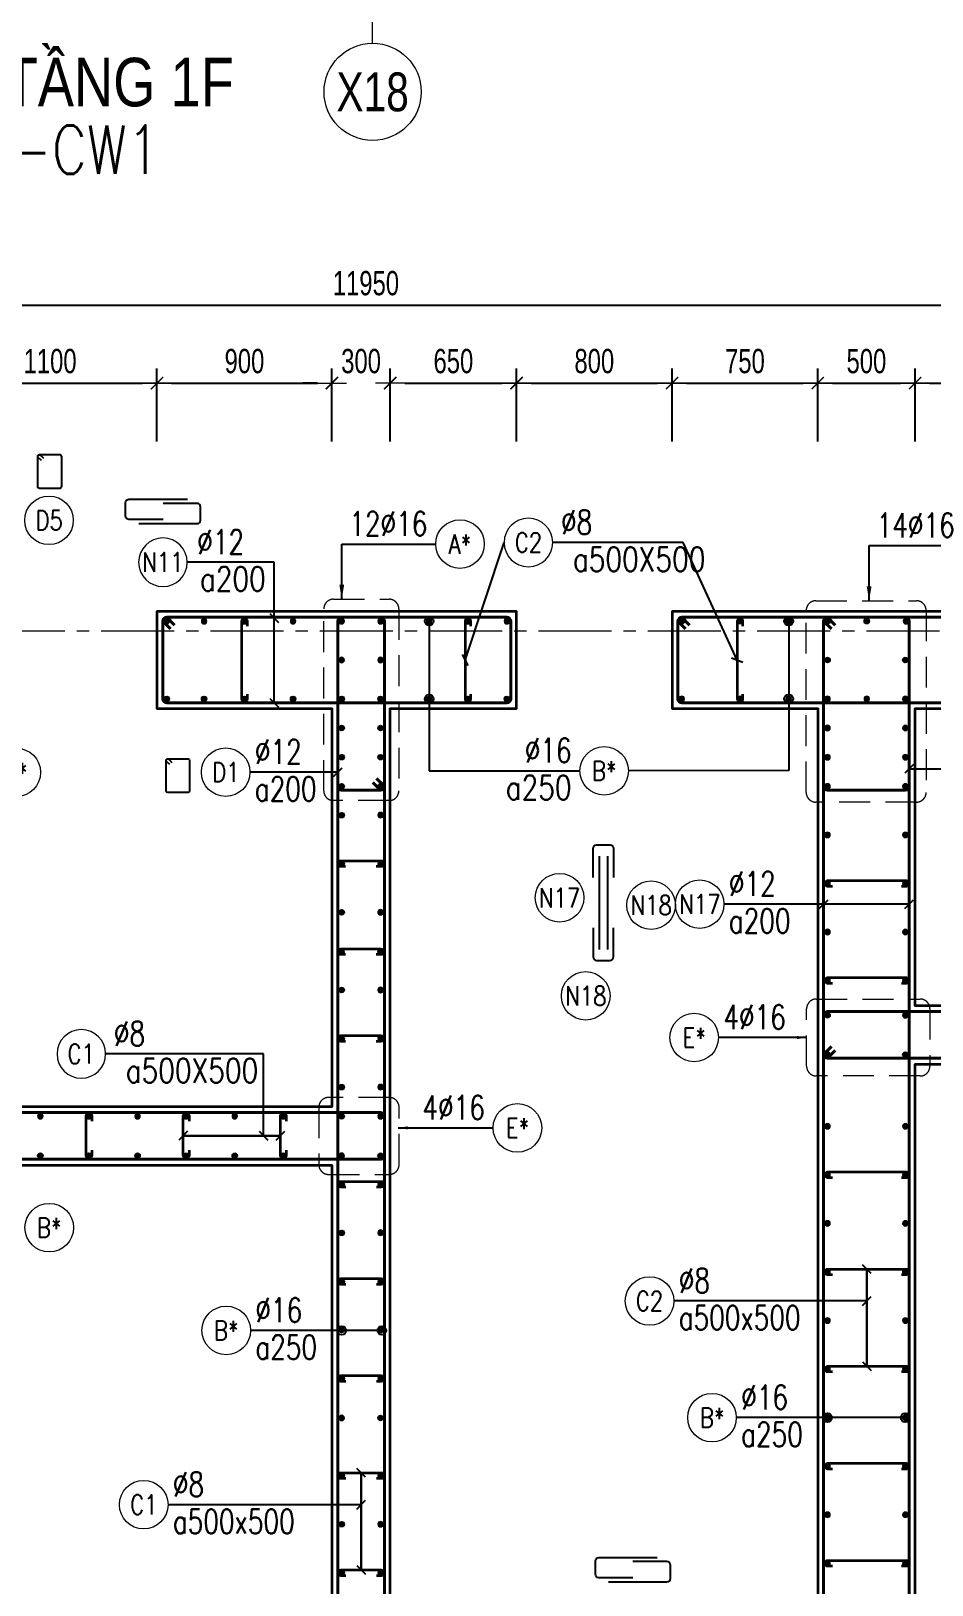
# Model space of a CAD drawing. Header units: millimetres. Extents: x 738475 to 1279438, y -34239 to 156422.
# Drawn here: x 1071314 to 1075949, y 130572 to 138571 of the extents above; entities that cross this region are included whole.
import ezdxf
from ezdxf.enums import TextEntityAlignment as Align

# ---------------------------------------------------------------- set-up
doc = ezdxf.new("R2010")
doc.units = ezdxf.units.MM
doc.header["$MEASUREMENT"] = 0
for name, pattern in [('HIDDEN', [9.525, 6.35, -3.175]), ('HIDDEN2', [4.7625, 3.175, -1.5875]), ('HT_Dim Grid$0$CENTER2', [1.125, 0.75, -0.125, 0.125, -0.125]), ('HT_Grid$0$CENTER2', [1.125, 0.75, -0.125, 0.125, -0.125])]:
    doc.linetypes.add(name, pattern=pattern)
doc.layers.get('0').update_dxf_attribs({"lineweight": 20})
doc.layers.get('Defpoints').update_dxf_attribs({"color": 151, "lineweight": 9})
for name, color, linetype in [('Hidden', 9, 'HIDDEN'), ('Leader', 6, 'Continuous'), ('Ligature', 1, 'Continuous')]:
    doc.layers.add(name, color=color, linetype=linetype)
for name, color, linetype, lineweight in [('HT_Dim Grid$0$NDC_S_AXIS', 5, 'HT_Dim Grid$0$CENTER2', 13), ('HT_Dim Grid$0$NDC_S_SYMBOL', 1, 'Continuous', 15), ('HT_Dim Grid$0$NDC_S_TEXT SYMBOL', 7, 'Continuous', 20), ('HT_Grid$0$NDC_S_AXIS', 5, 'HT_Grid$0$CENTER2', 13), ('KC-LEADER', 153, 'Continuous', 18), ('KC-THEP', 6, 'Continuous', 40), ('NDC_S_ANNO', 7, 'Continuous', 20), ('NDC_S_DIM', 1, 'Continuous', 15), ('NDC_S_ENG TITLE', 3, 'Continuous', 20), ('NDC_S_HIDDEN', 8, 'HIDDEN2', 13), ('NDC_S_LEADER', 1, 'Continuous', 15), ('NDC_S_REBAR', 4, 'Continuous', 35), ('NDC_S_STIRRUP', 4, 'Continuous', 40), ('NDC_S_TEXT SYMBOL', 7, 'Continuous', 20), ('NDC_S_VN TEXT', 7, 'Continuous', 20), ('NDC_S_VN TITLE', 6, 'Continuous', 35), ('NDC_S_WALL', 6, 'Continuous', 35)]:
    doc.layers.add(name, color=color, linetype=linetype, lineweight=lineweight)
doc.styles.add('HT_Dim Grid$0$NDC_ANNO', font='', dxfattribs={"width": 0.8})
doc.styles.add('NDC_ANNO', font='', dxfattribs={"width": 0.8})
doc.styles.add('NDC_ARIAL', font='arial.ttf', dxfattribs={"width": 0.85})
doc.styles.add('NDC_DIM', font='', dxfattribs={"width": 0.75})
doc.styles.add('NDC_EN TXT', font='romans.shx', dxfattribs={"width": 0.8})
doc.styles.add('NDC_VIE TXT', font='arial.ttf', dxfattribs={"width": 0.8})
doc.styles.get('HT_Dim Grid$0$NDC_ANNO').set_extended_font_data('Dotum')
doc.styles.get('NDC_ANNO').set_extended_font_data('Dotum')
doc.styles.get('NDC_DIM').set_extended_font_data('Dotum')
doc.dimstyles.new('NDC_1-50', dxfattribs={"dimscale": 50, "dimtxt": 2.5, "dimasz": 1, "dimexe": 1.5, "dimexo": 0, "dimgap": 0.8, "dimtad": 1, "dimdec": 0, "dimdsep": 46, "dimtxsty": 'NDC_ARIAL', "dimblk": 'DIMMARK', "dimcen": 49999.938995, "dimdle": 1.5, "dimclrd": 1, "dimclre": 1, "dimclrt": 3, "dimadec": 0, "dimazin": 0, "dimtfac": 1, "dimtdec": 0, "dimtix": 1, "dimtmove": 2, "dimatfit": 3, "dimfxl": 1, "dimarcsym": 0})
doc.dimstyles.new('NDC_dim_30', dxfattribs={"dimscale": 30, "dimtxt": 2.5, "dimasz": 1.5, "dimexe": 1.5, "dimexo": 2.5, "dimgap": 1, "dimtad": 1, "dimdec": 0, "dimzin": 0, "dimdsep": 46, "dimtxsty": 'NDC_DIM', "dimblk": 'DIMMARK', "dimcen": 0.09, "dimdle": 1.2, "dimclrd": 1, "dimclre": 1, "dimclrt": 3, "dimadec": 0, "dimazin": 0, "dimtfac": 1, "dimtdec": 0, "dimtix": 1, "dimtofl": 0, "dimtmove": 0, "dimatfit": 3, "dimfxl": 6, "dimfxlon": 1, "dimtolj": 1, "dimtzin": 0, "dimarcsym": 0})
doc.dimstyles.new('NDC_dim_50', dxfattribs={"dimscale": 50, "dimtxt": 2.5, "dimasz": 1.5, "dimexe": 1.5, "dimexo": 2.5, "dimgap": 1, "dimtad": 1, "dimdec": 0, "dimzin": 0, "dimdsep": 46, "dimtxsty": 'NDC_DIM', "dimblk": 'DIMMARK', "dimcen": 0.09, "dimdle": 1.2, "dimclrd": 1, "dimclre": 1, "dimclrt": 3, "dimadec": 0, "dimazin": 0, "dimtfac": 1, "dimtdec": 0, "dimtix": 1, "dimtofl": 0, "dimtmove": 0, "dimatfit": 3, "dimfxl": 6, "dimfxlon": 1, "dimtolj": 1, "dimtzin": 0, "dimarcsym": 0})

# ---------------------------------------------------------------- blocks, each defined once
blk = doc.blocks.new('*U19')
at = {"layer": 'HT_Dim Grid$0$NDC_S_SYMBOL'}
blk.add_line((0, 5), (0, 9), dxfattribs=at)
blk.add_circle((0, 0), 5, dxfattribs=at)
at = {"layer": 'HT_Dim Grid$0$NDC_S_TEXT SYMBOL', "color": 7, "style": 'HT_Dim Grid$0$NDC_ANNO', "width": 0.8}
blk.add_attdef('GRID', text='', height=4, dxfattribs=at).set_placement((0, 0), align=Align.MIDDLE)
blk = doc.blocks.new('Drawing name_symbol')
at = {"layer": 'NDC_S_ENG TITLE', "style": 'NDC_EN TXT', "width": 0.8}
blk.add_attdef('SECTDET1', text='', height=5, dxfattribs=at).set_placement((0, 1.01), align=Align.CENTER)
at = {"layer": 'NDC_S_TEXT SYMBOL', "lineweight": 25, "style": 'NDC_ANNO', "width": 0.8}
blk.add_attdef('SSCALE', text='', height=2.5, dxfattribs=at).set_placement((0, -4), align=Align.CENTER)
at = {"layer": 'NDC_S_VN TITLE', "style": 'NDC_VIE TXT', "width": 0.8}
blk.add_attdef('SECTDET2', text='', height=5, dxfattribs=at).set_placement((0, 7.97), align=Align.CENTER)
blk = doc.blocks.new('*U9')
blk.add_circle((2.5, 0), 2.5)
at = {"layer": 'NDC_S_VN TEXT', "color": 3, "style": 'NDC_EN TXT', "width": 0.75}
blk.add_attdef('DK2', text='', height=2.5, dxfattribs=at).set_placement((-0.85, 0.85), align=Align.RIGHT)
at = {"layer": 'NDC_S_VN TEXT', "color": 7, "style": 'NDC_EN TXT', "width": 0.8}
blk.add_attdef('SH3', text='', height=2, dxfattribs=at).set_placement((2.5, 0), align=Align.MIDDLE)
blk = doc.blocks.new('THEP')
at = {"layer": 'KC-LEADER', "color": 6}
blk.add_circle((0, 0), 14, dxfattribs=at)
at = {"layer": 'KC-THEP'}
for p, q in [((-14, 0), (14, 0)), ((9.9, 9.9), (-9.9, -9.9)), ((-9.9, 9.9), (9.9, -9.9)), ((0, 14), (0, -14))]:
    blk.add_line(p, q, dxfattribs=at)
blk = doc.blocks.new('*U10')
blk.add_circle((2.5, 0), 2.5)
at = {"layer": 'NDC_S_VN TEXT', "color": 3, "style": 'NDC_EN TXT'}
for tag, width, p in [('DK2', 0.75, (-0.85, 0.85)), ('KC2', 0.8, (-0.85, -2.97))]:
    blk.add_attdef(tag, text='', height=2.5, dxfattribs=dict(at, width=width)).set_placement(p, align=Align.RIGHT)
at = {"layer": 'NDC_S_VN TEXT', "color": 7, "style": 'NDC_EN TXT', "width": 0.8}
blk.add_attdef('SH3', text='', height=2, dxfattribs=at).set_placement((2.5, 0), align=Align.MIDDLE)
blk = doc.blocks.new('DIMMARK')
at = {"layer": 'NDC_S_DIM', "color": 1}
blk.add_line((-1.5, 0), (1, 0), dxfattribs=at)
at = {"layer": 'NDC_S_DIM', "color": 2, "const_width": 0.1}
blk.add_lwpolyline([(-0.42, -0.42), (0.42, 0.42)], dxfattribs=at)
blk = doc.blocks.new('*U11')
blk.add_circle((-2.5, 0), 2.5)
at = {"layer": 'NDC_S_VN TEXT', "color": 3, "style": 'NDC_EN TXT', "width": 0.75}
for tag, p in [('DK1', (0.5, 0.85)), ('KC1', (0.5, -2.97))]:
    blk.add_attdef(tag, p, '', height=2.5, dxfattribs=at)
at = {"layer": 'NDC_S_VN TEXT', "color": 7, "style": 'NDC_EN TXT', "width": 0.8}
blk.add_attdef('SH2', text='', height=2, dxfattribs=at).set_placement((-2.5, 0), align=Align.MIDDLE)
blk = doc.blocks.new('A$C72321851')
at = {"layer": 'Ligature'}
for points in [[(-60.9, -129.3), (-60.9, 170.9, -0.414214), (-43.3, 188.5), (25.8, 188.5, -0.414214), (43.4, 170.9), (43.4, -4.3)], [(-39.7, -4.3), (-39.7, -179.5, 0.414214), (-22.1, -197.1), (47, -197.1, 0.414214), (64.6, -179.5), (64.6, 120.7)]]:
    blk.add_lwpolyline(points, format="xyb", dxfattribs=at)
blk = doc.blocks.new('*U12')
blk.add_circle((-2.5, 0), 2.5)
at = {"layer": 'NDC_S_VN TEXT', "color": 3, "style": 'NDC_EN TXT', "width": 0.75}
for tag, p in [('DK1', (0.5, 0.85)), ('KC1', (0.5, -2.97))]:
    blk.add_attdef(tag, p, '', height=2.5, dxfattribs=at)
at = {"layer": 'NDC_S_VN TEXT', "color": 7, "style": 'NDC_EN TXT', "width": 0.8}
blk.add_attdef('SH2', text='', height=2, dxfattribs=at).set_placement((-2.5, 0), align=Align.MIDDLE)
blk = doc.blocks.new('A$C7BC65A55')
at = {"layer": 'Ligature'}
for p, q in [((-15.2, 372, 0), (-15.2, 38.5, 0)), ((15.2, 372, 0), (15.2, 38.5, 0))]:
    blk.add_line(p, q, dxfattribs=at)
for points in [[(-36.2, 296.5), (-36.2, 400.9, -0.414214), (-24, 413.1), (24, 413.1, -0.414214), (36.2, 400.9), (36.2, 296.5)], [(-36.2, 116.5), (-36.2, 12.2, 0.414214), (-24, 0), (24, 0, 0.414214), (36.2, 12.2), (36.2, 116.5)]]:
    blk.add_lwpolyline(points, format="xyb", dxfattribs=at)
blk = doc.blocks.new('*D1116')
at = {"layer": 'Defpoints', "color": 0, "ltscale": 200, "transparency": 16777216}
for p in [(1071962.2, 136758.5), (1070862.2, 135332.8), (1071962.2, 135332.8)]:
    blk.add_point(p, dxfattribs=at)
at = {"layer": 'NDC_S_DIM', "color": 1, "lineweight": -2, "ltscale": 200, "transparency": 16777216}
for p, q in [((1070862.2, 136458.5), (1070862.2, 136833.5)), ((1071962.2, 136458.5), (1071962.2, 136833.5)), ((1070937.2, 136758.5), (1071887.2, 136758.5))]:
    blk.add_line(p, q, dxfattribs=at)
at = {"layer": 'NDC_S_DIM', "color": 1, "lineweight": -2, "ltscale": 200, "transparency": 16777216, "xscale": 75, "yscale": 75, "zscale": 75, "rotation": 180}
blk.add_blockref('DIMMARK', (1070862.2, 136758.5), dxfattribs=at)
at = {"layer": 'NDC_S_DIM', "color": 1, "lineweight": -2, "ltscale": 200, "transparency": 16777216, "xscale": 75, "yscale": 75, "zscale": 75}
blk.add_blockref('DIMMARK', (1071962.2, 136758.5), dxfattribs=at)
at = {"layer": 'NDC_S_DIM', "color": 3, "ltscale": 200, "transparency": 16777216, "insert": (1071412.2, 136871), "char_height": 125, "attachment_point": 5, "style": 'NDC_DIM'}
blk.add_mtext('\\A1;1100', dxfattribs=at)
blk = doc.blocks.new('*D1117')
at = {"layer": 'Defpoints', "color": 0, "ltscale": 200, "transparency": 16777216}
for p in [(1072862.2, 136758.5), (1071962.2, 135332.8), (1072862.2, 135082.8)]:
    blk.add_point(p, dxfattribs=at)
at = {"layer": 'NDC_S_DIM', "color": 1, "lineweight": -2, "ltscale": 200, "transparency": 16777216}
for p, q in [((1071962.2, 136458.5), (1071962.2, 136833.5)), ((1072862.2, 136458.5), (1072862.2, 136833.5)), ((1072037.2, 136758.5), (1072787.2, 136758.5))]:
    blk.add_line(p, q, dxfattribs=at)
at = {"layer": 'NDC_S_DIM', "color": 1, "lineweight": -2, "ltscale": 200, "transparency": 16777216, "xscale": 75, "yscale": 75, "zscale": 75, "rotation": 180}
blk.add_blockref('DIMMARK', (1071962.2, 136758.5), dxfattribs=at)
at = {"layer": 'NDC_S_DIM', "color": 1, "lineweight": -2, "ltscale": 200, "transparency": 16777216, "xscale": 75, "yscale": 75, "zscale": 75}
blk.add_blockref('DIMMARK', (1072862.2, 136758.5), dxfattribs=at)
at = {"layer": 'NDC_S_DIM', "color": 3, "ltscale": 200, "transparency": 16777216, "insert": (1072412.2, 136871), "char_height": 125, "attachment_point": 5, "style": 'NDC_DIM'}
blk.add_mtext('\\A1;900', dxfattribs=at)
blk = doc.blocks.new('*D1118')
at = {"layer": 'Defpoints', "color": 0, "ltscale": 200, "transparency": 16777216}
for p in [(1073162.2, 136758.5), (1072862.2, 135082.8), (1073162.2, 135082.8)]:
    blk.add_point(p, dxfattribs=at)
at = {"layer": 'NDC_S_DIM', "color": 1, "lineweight": -2, "ltscale": 200, "transparency": 16777216}
for p, q in [((1072862.2, 136458.5), (1072862.2, 136833.5)), ((1073162.2, 136458.5), (1073162.2, 136833.5)), ((1072787.2, 136758.5), (1072712.2, 136758.5)), ((1073237.2, 136758.5), (1073312.2, 136758.5))]:
    blk.add_line(p, q, dxfattribs=at)
at = {"layer": 'NDC_S_DIM', "color": 1, "lineweight": -2, "ltscale": 200, "transparency": 16777216, "xscale": 75, "yscale": 75, "zscale": 75}
blk.add_blockref('DIMMARK', (1072862.2, 136758.5), dxfattribs=at)
at = {"layer": 'NDC_S_DIM', "color": 1, "lineweight": -2, "ltscale": 200, "transparency": 16777216, "xscale": 75, "yscale": 75, "zscale": 75, "rotation": 180}
blk.add_blockref('DIMMARK', (1073162.2, 136758.5), dxfattribs=at)
at = {"layer": 'NDC_S_DIM', "color": 3, "ltscale": 200, "transparency": 16777216, "insert": (1073012.2, 136871), "char_height": 125, "attachment_point": 5, "style": 'NDC_DIM'}
blk.add_mtext('\\A1;300', dxfattribs=at)
blk = doc.blocks.new('*D1119')
at = {"layer": 'Defpoints', "color": 0, "ltscale": 200, "transparency": 16777216}
for p in [(1073812.2, 136758.5), (1073162.2, 135082.8), (1073812.2, 135082.8)]:
    blk.add_point(p, dxfattribs=at)
at = {"layer": 'NDC_S_DIM', "color": 1, "lineweight": -2, "ltscale": 200, "transparency": 16777216}
for p, q in [((1073162.2, 136458.5), (1073162.2, 136833.5)), ((1073812.2, 136458.5), (1073812.2, 136833.5)), ((1073237.2, 136758.5), (1073737.2, 136758.5))]:
    blk.add_line(p, q, dxfattribs=at)
at = {"layer": 'NDC_S_DIM', "color": 1, "lineweight": -2, "ltscale": 200, "transparency": 16777216, "xscale": 75, "yscale": 75, "zscale": 75, "rotation": 180}
blk.add_blockref('DIMMARK', (1073162.2, 136758.5), dxfattribs=at)
at = {"layer": 'NDC_S_DIM', "color": 1, "lineweight": -2, "ltscale": 200, "transparency": 16777216, "xscale": 75, "yscale": 75, "zscale": 75}
blk.add_blockref('DIMMARK', (1073812.2, 136758.5), dxfattribs=at)
at = {"layer": 'NDC_S_DIM', "color": 3, "ltscale": 200, "transparency": 16777216, "insert": (1073487.2, 136871), "char_height": 125, "attachment_point": 5, "style": 'NDC_DIM'}
blk.add_mtext('\\A1;650', dxfattribs=at)
blk = doc.blocks.new('*D1120')
at = {"layer": 'Defpoints', "color": 0, "ltscale": 200, "transparency": 16777216}
for p in [(1074612.2, 136758.5), (1073812.2, 135082.8), (1074612.2, 135082.8)]:
    blk.add_point(p, dxfattribs=at)
at = {"layer": 'NDC_S_DIM', "color": 1, "lineweight": -2, "ltscale": 200, "transparency": 16777216}
for p, q in [((1073812.2, 136458.5), (1073812.2, 136833.5)), ((1074612.2, 136458.5), (1074612.2, 136833.5)), ((1073887.2, 136758.5), (1074537.2, 136758.5))]:
    blk.add_line(p, q, dxfattribs=at)
at = {"layer": 'NDC_S_DIM', "color": 1, "lineweight": -2, "ltscale": 200, "transparency": 16777216, "xscale": 75, "yscale": 75, "zscale": 75, "rotation": 180}
blk.add_blockref('DIMMARK', (1073812.2, 136758.5), dxfattribs=at)
at = {"layer": 'NDC_S_DIM', "color": 1, "lineweight": -2, "ltscale": 200, "transparency": 16777216, "xscale": 75, "yscale": 75, "zscale": 75}
blk.add_blockref('DIMMARK', (1074612.2, 136758.5), dxfattribs=at)
at = {"layer": 'NDC_S_DIM', "color": 3, "ltscale": 200, "transparency": 16777216, "insert": (1074212.2, 136871), "char_height": 125, "attachment_point": 5, "style": 'NDC_DIM'}
blk.add_mtext('\\A1;800', dxfattribs=at)
blk = doc.blocks.new('*D1121')
at = {"layer": 'Defpoints', "color": 0, "ltscale": 200, "transparency": 16777216}
for p in [(1075362.2, 136758.5), (1074612.2, 135082.8), (1075362.2, 135082.8)]:
    blk.add_point(p, dxfattribs=at)
at = {"layer": 'NDC_S_DIM', "color": 1, "lineweight": -2, "ltscale": 200, "transparency": 16777216}
for p, q in [((1074612.2, 136458.5), (1074612.2, 136833.5)), ((1075362.2, 136458.5), (1075362.2, 136833.5)), ((1074687.2, 136758.5), (1075287.2, 136758.5))]:
    blk.add_line(p, q, dxfattribs=at)
at = {"layer": 'NDC_S_DIM', "color": 1, "lineweight": -2, "ltscale": 200, "transparency": 16777216, "xscale": 75, "yscale": 75, "zscale": 75, "rotation": 180}
blk.add_blockref('DIMMARK', (1074612.2, 136758.5), dxfattribs=at)
at = {"layer": 'NDC_S_DIM', "color": 1, "lineweight": -2, "ltscale": 200, "transparency": 16777216, "xscale": 75, "yscale": 75, "zscale": 75}
blk.add_blockref('DIMMARK', (1075362.2, 136758.5), dxfattribs=at)
at = {"layer": 'NDC_S_DIM', "color": 3, "ltscale": 200, "transparency": 16777216, "insert": (1074987.2, 136871), "char_height": 125, "attachment_point": 5, "style": 'NDC_DIM'}
blk.add_mtext('\\A1;750', dxfattribs=at)
blk = doc.blocks.new('*D1122')
at = {"layer": 'Defpoints', "color": 0, "ltscale": 200, "transparency": 16777216}
for p in [(1075862.2, 136758.5), (1075362.2, 135082.8), (1075862.2, 135041.1)]:
    blk.add_point(p, dxfattribs=at)
at = {"layer": 'NDC_S_DIM', "color": 1, "lineweight": -2, "ltscale": 200, "transparency": 16777216}
for p, q in [((1075362.2, 136458.5), (1075362.2, 136833.5)), ((1075862.2, 136458.5), (1075862.2, 136833.5)), ((1075437.2, 136758.5), (1075787.2, 136758.5))]:
    blk.add_line(p, q, dxfattribs=at)
at = {"layer": 'NDC_S_DIM', "color": 1, "lineweight": -2, "ltscale": 200, "transparency": 16777216, "xscale": 75, "yscale": 75, "zscale": 75, "rotation": 180}
blk.add_blockref('DIMMARK', (1075362.2, 136758.5), dxfattribs=at)
at = {"layer": 'NDC_S_DIM', "color": 1, "lineweight": -2, "ltscale": 200, "transparency": 16777216, "xscale": 75, "yscale": 75, "zscale": 75}
blk.add_blockref('DIMMARK', (1075862.2, 136758.5), dxfattribs=at)
at = {"layer": 'NDC_S_DIM', "color": 3, "ltscale": 200, "transparency": 16777216, "insert": (1075612.2, 136871), "char_height": 125, "attachment_point": 5, "style": 'NDC_DIM'}
blk.add_mtext('\\A1;500', dxfattribs=at)
blk = doc.blocks.new('*D1083')
at = {"layer": 'Defpoints', "color": 0, "ltscale": 200, "transparency": 16777216}
for p in [(1075769.1, 135582.8), (1080514.2, 135582.8), (1075362.2, 135482.8)]:
    blk.add_point(p, dxfattribs=at)
at = {"layer": 'NDC_S_DIM', "color": 1, "lineweight": -2, "ltscale": 200, "transparency": 16777216}
for p, q in [((1080514.2, 135657.8), (1080514.2, 135732.8)), ((1080214.2, 135582.8), (1080589.2, 135582.8)), ((1080214.2, 135482.8), (1080589.2, 135482.8)), ((1080514.2, 135407.8), (1080514.2, 135332.8))]:
    blk.add_line(p, q, dxfattribs=at)
at = {"layer": 'NDC_S_DIM', "color": 1, "lineweight": -2, "ltscale": 200, "transparency": 16777216, "xscale": 75, "yscale": 75, "zscale": 75}
for p, rotation in [((1080514.2, 135582.8), 270), ((1080514.2, 135482.8), 90)]:
    blk.add_blockref('DIMMARK', p, dxfattribs=dict(at, rotation=rotation))
at = {"layer": 'NDC_S_DIM', "color": 3, "ltscale": 200, "transparency": 16777216, "insert": (1080401.6, 135532.8), "char_height": 125, "attachment_point": 5, "rotation": 90, "style": 'NDC_DIM'}
blk.add_mtext('\\A1;100', dxfattribs=at)
blk = doc.blocks.new('*D1089')
at = {"layer": 'Defpoints', "color": 0, "ltscale": 200, "transparency": 16777216}
for p in [(1079012.2, 137159.6), (1067062.2, 136458.5), (1079012.2, 135582.8)]:
    blk.add_point(p, dxfattribs=at)
at = {"layer": 'NDC_S_DIM', "color": 1, "lineweight": -2, "ltscale": 200, "transparency": 16777216}
for p, q in [((1067062.2, 136859.6), (1067062.2, 137234.6)), ((1079012.2, 136859.6), (1079012.2, 137234.6)), ((1067137.2, 137159.6), (1078937.2, 137159.6))]:
    blk.add_line(p, q, dxfattribs=at)
at = {"layer": 'NDC_S_DIM', "color": 1, "lineweight": -2, "ltscale": 200, "transparency": 16777216, "xscale": 75, "yscale": 75, "zscale": 75, "rotation": 180}
blk.add_blockref('DIMMARK', (1067062.2, 137159.6), dxfattribs=at)
at = {"layer": 'NDC_S_DIM', "color": 1, "lineweight": -2, "ltscale": 200, "transparency": 16777216, "xscale": 75, "yscale": 75, "zscale": 75}
blk.add_blockref('DIMMARK', (1079012.2, 137159.6), dxfattribs=at)
at = {"layer": 'NDC_S_DIM', "color": 3, "ltscale": 200, "transparency": 16777216, "insert": (1073037.2, 137272.2), "char_height": 125, "attachment_point": 5, "style": 'NDC_DIM'}
blk.add_mtext('\\A1;11950', dxfattribs=at)
blk = doc.blocks.new('*U13')
blk.add_circle((-2.5, 0), 2.5)
at = {"layer": 'NDC_S_VN TEXT', "color": 3, "style": 'NDC_EN TXT', "width": 0.75}
blk.add_attdef('DK1', (0.5, 0.85), '', height=2.5, dxfattribs=at)
at = {"layer": 'NDC_S_VN TEXT', "color": 7, "style": 'NDC_EN TXT', "width": 0.8}
blk.add_attdef('SH2', text='', height=2, dxfattribs=at).set_placement((-2.5, 0), align=Align.MIDDLE)
blk = doc.blocks.new('*D1093')
at = {"layer": 'Defpoints', "color": 0, "ltscale": 200, "transparency": 16777216}
for p in [(1079012.2, 136758.5), (1079012.2, 135582.8), (1075862.2, 135041.1)]:
    blk.add_point(p, dxfattribs=at)
at = {"layer": 'NDC_S_DIM', "color": 1, "lineweight": -2, "ltscale": 200, "transparency": 16777216}
for p, q in [((1075862.2, 136458.5), (1075862.2, 136833.5)), ((1079012.2, 136458.5), (1079012.2, 136833.5)), ((1075937.2, 136758.5), (1078937.2, 136758.5))]:
    blk.add_line(p, q, dxfattribs=at)
at = {"layer": 'NDC_S_DIM', "color": 1, "lineweight": -2, "ltscale": 200, "transparency": 16777216, "xscale": 75, "yscale": 75, "zscale": 75, "rotation": 180}
blk.add_blockref('DIMMARK', (1075862.2, 136758.5), dxfattribs=at)
at = {"layer": 'NDC_S_DIM', "color": 1, "lineweight": -2, "ltscale": 200, "transparency": 16777216, "xscale": 75, "yscale": 75, "zscale": 75}
blk.add_blockref('DIMMARK', (1079012.2, 136758.5), dxfattribs=at)
at = {"layer": 'NDC_S_DIM', "color": 3, "ltscale": 200, "transparency": 16777216, "insert": (1077437.2, 136871), "char_height": 125, "attachment_point": 5, "style": 'NDC_DIM'}
blk.add_mtext('\\A1;3150', dxfattribs=at)

msp = doc.modelspace()

# ---------------------------------------------------------------- linework, layer by layer
for centre in [(1074033.506, 134109.036), (1074504.475, 134070.876), (1074167.954, 133604.033)]:
    msp.add_circle(centre, 125)
at = {"layer": 'HT_Grid$0$NDC_S_AXIS', "ltscale": 500}
msp.add_line((1062112.856, 135482.751), (1080925.875, 135482.751), dxfattribs=at)
at = {"layer": 'Ligature'}
for points in [[(1071367.479, 136360.22), (1071351.513, 136376.186, -0.66817864), (1071357.286, 136390.124), (1071461.915, 136390.124, -0.41421356), (1071470.08, 136381.959), (1071470.08, 136224.852, -0.41421356), (1071461.915, 136216.687), (1071357.286, 136216.687, -0.41421356), (1071349.121, 136224.852), (1071349.122, 136381.959, -0.66817864), (1071363.06, 136387.733), (1071379.026, 136371.767)], [(1072027.719, 134794.472), (1072011.753, 134810.438, -0.66817864), (1072017.526, 134824.376), (1072122.155, 134824.376, -0.41421356), (1072130.32, 134816.211), (1072130.32, 134659.103, -0.41421356), (1072122.155, 134650.938), (1072017.526, 134650.938, -0.41421356), (1072009.361, 134659.103), (1072009.361, 134816.211, -0.66817864), (1072023.3, 134821.984), (1072039.266, 134806.018)]]:
    msp.add_lwpolyline(points, format="xyb", dxfattribs=at)
at = {"layer": 'NDC_S_HIDDEN', "ltscale": 50}
for points in [[(1072870.347, 135645.838), (1073156.417, 135645.838, -0.41421356), (1073206.417, 135595.838), (1073206.417, 134659.362, -0.41421356), (1073156.417, 134609.362), (1072870.347, 134609.362, -0.41421356), (1072820.347, 134659.362), (1072820.347, 135595.838, -0.41421356)], [(1075869.634, 134601.478), (1075352.293, 134601.478, -0.41421356), (1075302.293, 134651.478), (1075302.293, 135587.953, -0.41421356), (1075352.293, 135637.953), (1075869.634, 135637.953, -0.41421356), (1075919.634, 135587.953), (1075919.634, 134651.478, -0.41421356)], [(1075354.532, 133587.555), (1075888.696, 133587.555, -0.41421356), (1075938.696, 133537.555), (1075938.696, 133241.67, -0.41421356), (1075888.696, 133191.67), (1075354.532, 133191.67, -0.41421356), (1075304.532, 133241.67), (1075304.532, 133537.555, -0.41421356)], [(1073157.588, 133081.043), (1072844.543, 133080.794, 0.41421356), (1072794.582, 133030.754), (1072794.818, 132734.87, 0.41421356), (1072844.857, 132684.909), (1073157.902, 132685.158, 0.41421356), (1073207.863, 132735.198), (1073207.627, 133031.083, 0.41421356)]]:
    msp.add_lwpolyline(points, format="xyb", close=True, dxfattribs=at)
at = {"layer": 'NDC_S_REBAR'}
for points in [[(1072427.343, 135507.751), (1072427.343, 135532.751, 1), (1072397.343, 135532.751), (1072397.343, 135132.751, 1), (1072427.343, 135132.751), (1072427.343, 135157.751)], [(1073577.232, 135507.751), (1073577.232, 135532.751, 1), (1073547.232, 135532.751), (1073547.232, 135132.751, 1), (1073577.232, 135132.751), (1073577.232, 135157.751)], [(1074977.232, 135507.751), (1074977.232, 135532.751, 1), (1074947.232, 135532.751), (1074947.232, 135132.751, 1), (1074977.232, 135132.751), (1074977.232, 135157.751)], [(1072932.558, 134269.517), (1072907.558, 134269.517, -1), (1072907.558, 134299.517), (1073114.582, 134299.517, -1), (1073114.582, 134269.517), (1073089.582, 134269.517)], [(1075437.232, 134167.751), (1075412.232, 134167.751, -1), (1075412.232, 134197.751), (1075817.701, 134197.751, -1), (1075817.701, 134167.751), (1075792.701, 134167.751)], [(1072932.558, 133816.424), (1072907.558, 133816.424, -1), (1072907.558, 133846.424), (1073114.582, 133846.424, -1), (1073114.582, 133816.424), (1073089.582, 133816.424)], [(1075437.232, 133667.751), (1075412.232, 133667.751, -1), (1075412.232, 133697.751), (1075817.701, 133697.751, -1), (1075817.701, 133667.751), (1075792.701, 133667.751)], [(1072932.558, 133369.517), (1072907.558, 133369.517, -1), (1072907.558, 133399.517), (1073114.582, 133399.517, -1), (1073114.582, 133369.517), (1073089.582, 133369.517)], [(1071627.232, 132809.297), (1071627.232, 132784.297, -1), (1071597.232, 132784.297), (1071597.232, 132984.297, -1), (1071627.232, 132984.297), (1071627.232, 132959.297)], [(1072127.232, 132809.297), (1072127.232, 132784.297, -1), (1072097.232, 132784.297), (1072097.232, 132984.297, -1), (1072127.232, 132984.297), (1072127.232, 132959.297)], [(1072627.232, 132809.297), (1072627.232, 132784.297, -1), (1072597.232, 132784.297), (1072597.232, 132984.297, -1), (1072627.232, 132984.297), (1072627.232, 132959.297)], [(1072933.798, 132618.997), (1072908.798, 132618.997, -1), (1072908.798, 132648.997), (1073115.822, 132648.997, -1), (1073115.822, 132618.997), (1073090.822, 132618.997)], [(1075437.232, 132667.751), (1075412.232, 132667.751, -1), (1075412.232, 132697.751), (1075817.701, 132697.751, -1), (1075817.701, 132667.751), (1075792.701, 132667.751)], [(1072933.798, 132118.997), (1072908.798, 132118.997, -1), (1072908.798, 132148.997), (1073115.822, 132148.997, -1), (1073115.822, 132118.997), (1073090.822, 132118.997)], [(1075437.232, 132167.751), (1075412.232, 132167.751, -1), (1075412.232, 132197.751), (1075817.701, 132197.751, -1), (1075817.701, 132167.751), (1075792.701, 132167.751)], [(1075437.232, 131667.751), (1075412.232, 131667.751, -1), (1075412.232, 131697.751), (1075817.701, 131697.751, -1), (1075817.701, 131667.751), (1075792.701, 131667.751)], [(1072933.798, 131618.997), (1072908.798, 131618.997, -1), (1072908.798, 131648.997), (1073115.822, 131648.997, -1), (1073115.822, 131618.997), (1073090.822, 131618.997)], [(1075437.232, 131167.751), (1075412.232, 131167.751, -1), (1075412.232, 131197.751), (1075817.701, 131197.751, -1), (1075817.701, 131167.751), (1075792.701, 131167.751)], [(1072933.798, 131118.997), (1072908.798, 131118.997, -1), (1072908.798, 131148.997), (1073115.822, 131148.997, -1), (1073115.822, 131118.997), (1073090.822, 131118.997)], [(1072933.798, 130618.997), (1072908.798, 130618.997, -1), (1072908.798, 130648.997), (1073115.822, 130648.997, -1), (1073115.822, 130618.997), (1073090.822, 130618.997)], [(1075437.232, 130667.751), (1075412.232, 130667.751, -1), (1075412.232, 130697.751), (1075817.701, 130697.751, -1), (1075817.701, 130667.751), (1075792.701, 130667.751)]]:
    msp.add_lwpolyline(points, format="xyb", dxfattribs=at)
at = {"layer": 'NDC_S_STIRRUP'}
for points in [[(1072052.232, 135512.751), (1072012.232, 135552.751, 0.41421356), (1071992.232, 135532.751), (1071992.232, 135132.751, 0.41421356), (1072012.232, 135112.751), (1073762.232, 135112.751, 0.41421356), (1073782.232, 135132.751), (1073782.232, 135532.751, 0.41421356), (1073762.232, 135552.751), (1072012.232, 135552.751, 0.41421356), (1071992.232, 135532.751), (1072032.232, 135492.751)], [(1073092.232, 128372.749), (1073132.232, 128332.749, -0.41421356), (1073112.232, 128312.749), (1072912.232, 128312.749, -0.41421356), (1072892.232, 128332.749), (1072892.232, 135532.751, -0.41421356), (1072912.232, 135552.751), (1073112.232, 135552.751, -0.41421356), (1073132.232, 135532.751), (1073132.232, 128332.749, -0.41421356), (1073112.232, 128312.749), (1073072.232, 128352.749)], [(1073092.343, 134722.751), (1073132.343, 134682.751, -0.41421356), (1073112.343, 134662.751), (1072912.343, 134662.751, -0.41421356), (1072892.343, 134682.751), (1072892.232, 135532.751, -0.41421356), (1072912.232, 135552.751), (1073112.232, 135552.751, -0.41421356), (1073132.232, 135532.751), (1073132.343, 134682.751, -0.41421356), (1073112.343, 134662.751), (1073072.343, 134702.751)], [(1074702.232, 135512.751), (1074662.232, 135552.751, 0.41421356), (1074642.232, 135532.751), (1074642.232, 135132.751, 0.41421356), (1074662.232, 135112.751), (1078962.232, 135112.751, 0.41421356), (1078982.232, 135132.751), (1078982.232, 135532.751, 0.41421356), (1078962.232, 135552.751), (1074662.232, 135552.751, 0.41421356), (1074642.232, 135532.751), (1074682.232, 135492.751)], [(1075432.232, 135492.751), (1075392.232, 135532.751, -0.41421356), (1075412.232, 135552.751), (1075812.232, 135552.751, -0.41421356), (1075832.232, 135532.751), (1075832.232, 134682.934, -0.41421356), (1075812.232, 134662.934), (1075412.232, 134662.934, -0.41421356), (1075392.232, 134682.934), (1075392.232, 135532.751, -0.41421356), (1075412.232, 135552.751), (1075452.232, 135512.751)], [(1075432.232, 135492.751), (1075392.232, 135532.751, -0.41421356), (1075412.232, 135552.751), (1075812.232, 135552.751, -0.41421356), (1075832.232, 135532.751), (1075832.232, 126432.751, -0.41421356), (1075812.232, 126412.751), (1075412.232, 126412.751, -0.41421356), (1075392.232, 126432.751), (1075392.232, 135532.751, -0.41421356), (1075412.232, 135552.751), (1075452.232, 135512.751)], [(1075452.232, 133322.751), (1075412.232, 133282.751, -0.41421356), (1075392.232, 133302.751), (1075392.232, 133502.751, -0.41421356), (1075412.232, 133522.751), (1078962.232, 133522.751, -0.41421356), (1078982.232, 133502.751), (1078982.232, 133302.751, -0.41435759), (1078962.232, 133282.751), (1075412.232, 133282.751, -0.41421356), (1075392.232, 133302.751), (1075432.232, 133342.751)], [(1069852.232, 132802.751), (1069812.232, 132762.751, -0.41421356), (1069792.232, 132782.751), (1069792.232, 132982.751, -0.41421356), (1069812.232, 133002.751), (1073112.232, 133002.751, -0.41421356), (1073132.232, 132982.751), (1073132.232, 132782.751, -0.41435759), (1073112.232, 132762.751), (1069812.232, 132762.751, -0.41421356), (1069792.232, 132782.751), (1069832.232, 132822.751)]]:
    msp.add_lwpolyline(points, format="xyb", dxfattribs=at)
at = {"layer": 'NDC_S_WALL'}
for points in [[(1072862.232, 126882.751), (1072862.232, 126382.751), (1077262.232, 126382.751), (1077262.232, 126882.751), (1075862.232, 126882.751), (1075862.232, 133252.751), (1078662.232, 133252.751), (1078662.232, 126382.751), (1079012.232, 126382.751), (1079012.232, 135582.751), (1074612.232, 135582.751), (1074612.232, 135082.751), (1075362.232, 135082.751), (1075362.232, 130132.751), (1073162.232, 130132.751), (1073162.232, 135082.751), (1073812.232, 135082.751), (1073812.232, 135582.751), (1071962.232, 135582.751), (1071962.232, 135082.751), (1072862.232, 135082.751), (1072862.232, 133032.751), (1070062.232, 133032.751)], [(1070062.232, 132732.751), (1072862.232, 132732.751), (1072862.232, 128282.751), (1073962.232, 128282.751), (1073962.232, 128482.751), (1073162.232, 128482.751), (1073162.232, 129932.751), (1075362.232, 129932.751), (1075362.232, 126882.751), (1072862.232, 126882.751)]]:
    msp.add_lwpolyline(points, dxfattribs=at)
msp.add_lwpolyline([(1078662.232, 135082.751), (1078662.232, 133552.751), (1075862.232, 133552.751), (1075862.232, 135082.751)], close=True, dxfattribs=at)

# ---------------------------------------------------------------- block references
at = {"layer": 'Hidden', "xscale": 1.44, "yscale": 1.44, "zscale": 1.44}
msp.add_blockref('A$C7BC65A55', (1074258.586, 133786.755, 0.03), dxfattribs=at)
at = {"layer": 'HT_Dim Grid$0$NDC_S_AXIS', "xscale": 50, "yscale": 50, "zscale": 50}
msp.add_blockref('*U19', (1073071.673, 138257.632), dxfattribs=at).add_auto_attribs({'GRID': 'X18'})
at = {"layer": 'KC-THEP', "xscale": -1}
for p, rotation in [((1072012.232, 135532.751), 350.3314355636191), ((1072204.63, 135532.751), 350.3314355636191), ((1072412.343, 135532.751), 350.3314355636191), ((1072662.343, 135532.751), 350.3314355636191), ((1072912.343, 135532.751), 350.3314355636191), ((1073112.232, 135532.751), 350.3314355631725), ((1073112.232, 135532.751), 350.3314355631725), ((1073362.232, 135532.751), 350.3314355636191), ((1073562.232, 135532.751), 350.3314355636191), ((1073762.232, 135532.751), 350.3314355636191), ((1075815.744, 135532.751), 170.331435563619), ((1072912.232, 135332.751), 170.3314355631724), ((1072912.232, 135332.751), 170.3314355631724), ((1073112.232, 135332.751), 170.3314355631724), ((1073112.232, 135332.751), 170.3314355631724), ((1074662.232, 135132.751), 170.331435563619), ((1074962.232, 135132.751), 170.331435563619), ((1075212.232, 135132.751), 170.331435563619), ((1075412.232, 135132.751), 170.331435563619), ((1075613.988, 135132.751), 170.331435563619), ((1075812.232, 135132.751), 170.331435563619), ((1075412.232, 134982.751), 170.331435563619), ((1075812.232, 134982.751), 170.331435563619), ((1075412.232, 134832.751), 170.331435563619), ((1075812.232, 134832.751), 170.331435563619), ((1075412.232, 134682.751), 170.331435563619), ((1075812.232, 134682.751), 170.331435563619), ((1073112.232, 134534.297), 350.3314355636191), ((1075412.232, 134432.751), 170.331435563619), ((1075812.232, 134432.751), 170.331435563619), ((1073112.232, 134284.297), 350.3314355636191), ((1075412.232, 134182.751), 170.331435563619), ((1075812.232, 134182.751), 170.331435563619), ((1073112.232, 134034.297), 350.3314355636191), ((1075412.232, 133932.751), 170.331435563619), ((1075812.232, 133932.751), 170.331435563619), ((1072912.26, 133830.904), 350.3314355636191), ((1075412.232, 133682.751), 170.331435563619), ((1075812.232, 133682.751), 170.331435563619), ((1073112.232, 133634.297), 350.3314355636191), ((1075812.232, 133504.297), 350.3314355636191), ((1073112.232, 133384.297), 350.3314355636191), ((1075412.26, 133300.904), 350.3314355636191), ((1073112.232, 133134.297), 350.3314355636191), ((1071362.232, 132984.297), 350.3314355636191), ((1071612.232, 132984.297), 350.3314355636191), ((1071862.232, 132984.297), 350.3314355636191), ((1072112.232, 132984.297), 350.3314355636191), ((1072362.232, 132984.297), 350.3314355636191), ((1072612.232, 132984.297), 350.3314355636191), ((1073112.232, 132984.297), 350.3314355636191), ((1073112.232, 132984.297), 350.3314355636191), ((1075412.232, 132932.751), 170.331435563619), ((1075812.232, 132932.751), 170.331435563619), ((1072912.26, 132780.904), 350.3314355636191), ((1072912.26, 132780.904), 350.3314355636191), ((1073112.232, 132634.297), 350.3314355636191), ((1075412.232, 132682.751), 170.331435563619), ((1075812.232, 132682.751), 170.331435563619), ((1073112.232, 132384.297), 350.3314355636191), ((1075412.232, 132432.751), 170.331435563619), ((1075812.232, 132432.751), 170.331435563619), ((1073112.232, 132134.297), 350.3314355636191), ((1075412.232, 132182.751), 170.331435563619), ((1075812.232, 132182.751), 170.331435563619), ((1075412.232, 131932.751), 170.331435563619), ((1075812.232, 131932.751), 170.331435563619), ((1073112.232, 131884.297), 350.3314355636191), ((1075412.232, 131682.751), 170.331435563619), ((1075812.232, 131682.751), 170.331435563619), ((1073112.232, 131634.297), 350.3314355636191), ((1072912.26, 131430.904), 350.3314355636191), ((1075412.232, 131432.751), 170.331435563619), ((1075812.232, 131432.751), 170.331435563619), ((1075412.232, 131182.751), 170.331435563619), ((1075812.232, 131182.751), 170.331435563619), ((1073112.232, 131134.297), 350.3314355636191), ((1075412.232, 130932.751), 170.331435563619), ((1075812.232, 130932.751), 170.331435563619), ((1073112.232, 130884.297), 350.3314355636191), ((1073112.232, 130634.297), 350.3314355636191), ((1075412.232, 130682.751), 170.331435563619), ((1075812.232, 130682.751), 170.331435563619)]:
    msp.add_blockref('THEP', p, dxfattribs=dict(at, rotation=rotation))
at = {"layer": 'KC-THEP'}
for p, rotation in [((1072908.72, 135532.751), 189.6685644359343), ((1072908.72, 135532.751), 189.6685644359343), ((1074662.232, 135532.751), 9.668564436380946), ((1074962.232, 135532.751), 9.668564436380946), ((1075212.232, 135532.751), 9.668564436380946), ((1075412.232, 135532.751), 9.668564436380946), ((1075613.988, 135532.751), 9.668564436380946), ((1075412.232, 135332.751), 9.668564436380946), ((1075812.232, 135332.751), 9.668564436380946), ((1072012.232, 135132.751), 189.6685644363809), ((1072204.63, 135132.751), 189.6685644363809), ((1072412.343, 135132.751), 189.6685644363809), ((1072662.343, 135132.751), 189.6685644363809), ((1072912.232, 135132.751), 189.6685644359343), ((1072912.232, 135132.751), 189.6685644359343), ((1072912.343, 135132.751), 189.6685644363809), ((1073112.232, 135132.751), 189.6685644359343), ((1073112.232, 135132.751), 189.6685644359343), ((1073362.232, 135132.751), 189.6685644363809), ((1073562.232, 135132.751), 189.6685644363809), ((1073762.232, 135132.751), 189.6685644363809), ((1072912.232, 134982.751), 189.6685644359343), ((1073112.232, 134982.751), 189.6685644359343), ((1072912.232, 134832.751), 189.6685644359343), ((1073112.232, 134832.751), 189.6685644359343), ((1072912.232, 134682.751), 189.6685644359343), ((1073112.232, 134682.751), 189.6685644359343), ((1072912.26, 134533.997), 189.6685644363809), ((1072912.26, 134283.997), 189.6685644363809), ((1072912.26, 134033.997), 189.6685644363809), ((1073112.232, 133831.204), 189.6685644363809), ((1072912.26, 133633.997), 189.6685644363809), ((1075412.26, 133503.997), 189.6685644363809), ((1072912.26, 133383.997), 189.6685644363809), ((1075812.232, 133301.204), 189.6685644363809), ((1072912.26, 133133.997), 189.6685644363809), ((1072912.26, 132983.997), 189.6685644363809), ((1072912.26, 132983.997), 189.6685644363809), ((1071362.232, 132781.204), 189.6685644363809), ((1071612.232, 132781.204), 189.6685644363809), ((1071862.232, 132781.204), 189.6685644363809), ((1072112.232, 132781.204), 189.6685644363809), ((1072362.232, 132781.204), 189.6685644363809), ((1072612.232, 132781.204), 189.6685644363809), ((1073112.232, 132781.204), 189.6685644363809), ((1073112.232, 132781.204), 189.6685644363809), ((1072912.26, 132633.997), 189.6685644363809), ((1072912.26, 132383.997), 189.6685644363809), ((1072912.26, 132133.997), 189.6685644363809), ((1072912.26, 131883.997), 189.6685644363809), ((1072912.26, 131633.997), 189.6685644363809), ((1073112.232, 131431.204), 189.6685644363809), ((1072912.26, 131133.997), 189.6685644363809), ((1072912.26, 130883.997), 189.6685644363809), ((1072912.26, 130633.997), 189.6685644363809)]:
    msp.add_blockref('THEP', p, dxfattribs=dict(at, rotation=rotation))
at = {"layer": 'Leader', "xscale": -1, "rotation": 270.0000000000001}
for p in [(1071997.635, 136095.753), (1074415.243, 130648.275)]:
    msp.add_blockref('A$C72321851', p, dxfattribs=at)
at = {"layer": 'NDC_S_ANNO'}
ref = msp.add_blockref('Drawing name_symbol', (1069874.476, 137784.379), dxfattribs=dict(at, xscale=50, yscale=50, zscale=50))
ref.add_attrib('SECTDET1', 'DETAIL OF CORE WALL HT-CW1', dxfattribs={"layer": 'NDC_S_ENG TITLE', "height": 250, "style": 'NDC_EN TXT', "width": 0.8}).set_placement((1069874.476, 137834.943), align=Align.CENTER)
ref.add_attrib('SECTDET2', 'CHI TIẾT LÕI VÁCH HT-CW1 TẦNG 1F', dxfattribs={"layer": 'NDC_S_VN TITLE', "height": 250, "style": 'NDC_VIE TXT', "width": 0.8}).set_placement((1069874.476, 138182.912), align=Align.CENTER)
at = {"layer": 'NDC_S_VN TEXT', "xscale": 50, "yscale": 50, "zscale": 50}
for name, p, values in [('*U10', (1071281.759, 136052.131), {'SH3': 'D5', 'DK2': '%%c12', 'KC2': 'a200'}), ('*U9', (1073396.017, 135929.776), {'SH3': 'A*', 'DK2': '12%%C16'}), ('*U9', (1076109.234, 135921.892), {'SH3': 'A*', 'DK2': '14%%C16'}), ('*U9', (1071112.883, 134754.35), {'SH3': 'A*', 'DK2': '4%%C16'}), ('*U11', (1072440.643, 134755.473), {'SH2': 'D1', 'DK1': '%%C12', 'KC1': 'a200'}), ('*U10', (1074138.077, 134762.376), {'SH3': 'B*', 'DK2': '%%C16', 'KC2': 'a250'}), ('*U11', (1074879.418, 134076.044), {'SH2': 'N17', 'DK1': '%%C12', 'KC1': 'a200'}), ('*U13', (1074851.104, 133389.613), {'SH2': 'E*', 'DK1': '4%%C16'}), ('*U9', (1073691.639, 132924.387), {'SH3': 'E*', 'DK2': '4%%C16'}), ('*U10', (1071282.844, 132410.829), {'SH3': 'B*', 'DK2': '%%C16', 'KC2': 'a250'}), ('*U12', (1074621.625, 132033.389), {'SH2': 'C2', 'DK1': '%%c8', 'KC1': 'a500x500'}), ('*U11', (1072443.314, 131881.645), {'SH2': 'B*', 'DK1': '%%C16', 'KC1': 'a250'}), ('*U11', (1074942.885, 131432.751), {'SH2': 'B*', 'DK1': '%%C16', 'KC1': 'a250'}), ('*U12', (1072018.969, 130984.635), {'SH2': 'C1', 'DK1': '%%c8', 'KC1': 'a500x500'})]:
    msp.add_blockref(name, p, dxfattribs=at).add_auto_attribs(values)
at = {"layer": 'NDC_S_VN TEXT'}
ref = msp.add_blockref('*U10', (1073998.391, 135937.784), dxfattribs=dict(at, xscale=-50, yscale=50, zscale=50))
ref.add_attrib('SH3', 'C2', dxfattribs={"color": 7, "height": 100, "style": 'NDC_EN TXT', "width": 0.8}).set_placement((1073873.391, 135937.784), align=Align.MIDDLE)
ref.add_attrib('DK2', '%%c8', dxfattribs={"color": 3, "height": 125, "style": 'NDC_EN TXT', "width": 0.75}).set_placement((1074201.605, 135980.059), align=Align.RIGHT)
ref.add_attrib('KC2', 'a500X500', dxfattribs={"color": 3, "height": 125, "style": 'NDC_EN TXT', "width": 0.8}).set_placement((1074783.748, 135789.156), align=Align.RIGHT)
ref = msp.add_blockref('*U10', (1072117.646, 135836.161), dxfattribs=dict(at, xscale=-50, yscale=50, zscale=50))
ref.add_attrib('SH3', 'N11', dxfattribs={"color": 7, "height": 100, "style": 'NDC_EN TXT', "width": 0.8}).set_placement((1071992.646, 135836.161), align=Align.MIDDLE)
ref.add_attrib('DK2', '%%C12', dxfattribs={"color": 3, "height": 125, "style": 'NDC_EN TXT', "width": 0.75}).set_placement((1072410.146, 135878.436), align=Align.RIGHT)
ref.add_attrib('KC2', 'a200', dxfattribs={"color": 3, "height": 125, "style": 'NDC_EN TXT', "width": 0.8}).set_placement((1072522.051, 135687.534), align=Align.RIGHT)
ref = msp.add_blockref('*U10', (1071697.77, 133305.275), dxfattribs=dict(at, xscale=-50, yscale=50, zscale=50))
ref.add_attrib('SH3', 'C1', dxfattribs={"color": 7, "height": 100, "style": 'NDC_EN TXT', "width": 0.8}).set_placement((1071572.77, 133305.275), align=Align.MIDDLE)
ref.add_attrib('DK2', '%%c8', dxfattribs={"color": 3, "height": 125, "style": 'NDC_EN TXT', "width": 0.75}).set_placement((1071900.985, 133347.55), align=Align.RIGHT)
ref.add_attrib('KC2', 'a500X500', dxfattribs={"color": 3, "height": 125, "style": 'NDC_EN TXT', "width": 0.8}).set_placement((1072483.127, 133156.648), align=Align.RIGHT)

# ---------------------------------------------------------------- texts
at = {"layer": 'NDC_S_VN TEXT', "color": 7, "style": 'NDC_EN TXT', "width": 0.8}
for tag, p in [('N17', (1074033.506, 134109.036)), ('N18', (1074504.475, 134070.876)), ('N18', (1074167.954, 133604.033))]:
    msp.add_attdef(tag, text='3', height=100, dxfattribs=at).set_placement(p, align=Align.MIDDLE)

# ---------------------------------------------------------------- dimensions: what is measured, and where the dimension line sits
at = {"layer": 'NDC_S_DIM', "ltscale": 200}
for base, p1, p2, picture, middle in [((1079012.232, 137159.595), (1067062.232, 136458.465), (1079012.232, 135582.751), '*D1089', (1073037.232, 137272.18)), ((1071962.232, 136758.465), (1070862.232, 135332.751), (1071962.232, 135332.751), '*D1116', (1071412.232, 136871.05)), ((1072862.232, 136758.465), (1071962.232, 135332.751), (1072862.232, 135082.751), '*D1117', (1072412.232, 136871.05)), ((1073162.232, 136758.465), (1072862.232, 135082.751), (1073162.232, 135082.751), '*D1118', (1073012.232, 136871.05)), ((1073812.232, 136758.465), (1073162.232, 135082.751), (1073812.232, 135082.751), '*D1119', (1073487.232, 136871.05)), ((1074612.232, 136758.465), (1073812.232, 135082.751), (1074612.232, 135082.751), '*D1120', (1074212.232, 136871.05)), ((1075362.232, 136758.465), (1074612.232, 135082.751), (1075362.232, 135082.751), '*D1121', (1074987.232, 136871.05)), ((1075862.232, 136758.465), (1075362.232, 135082.751), (1075862.232, 135041.066), '*D1122', (1075612.232, 136871.05)), ((1079012.232, 136758.465), (1075862.232, 135041.066), (1079012.232, 135582.751), '*D1093', (1077437.232, 136871.05))]:
    dim = msp.add_linear_dim(base=base, p1=p1, p2=p2, dimstyle='NDC_dim_50', override={"dimtmove": 1}, dxfattribs=at)
    dim.commit()
    dim.dimension.update_dxf_attribs({"geometry": picture, "text_midpoint": middle})
dim = msp.add_linear_dim(base=(1080514.22, 135582.751), p1=(1075362.232, 135482.751), p2=(1075769.09, 135582.751), angle=90, dimstyle='NDC_dim_50', override={"dimtmove": 1}, dxfattribs=at)
dim.commit()
dim.dimension.update_dxf_attribs({"geometry": '*D1083', "text_midpoint": (1080401.635, 135532.751)})

# ---------------------------------------------------------------- leaders
at = {"layer": 'NDC_S_LEADER'}
for points, dimstyle, override in [([(1072912.836, 135645.838), (1072912.836, 135929.776), (1073396.017, 135929.776)], 'NDC_dim_50', {"dimtad": 0}), ([(1073547.232, 135332.751), (1073748.391, 135937.784)], 'NDC_dim_30', {"dimtad": 0, "dimldrblk": 'Oblique'}), ([(1074947.232, 135332.751), (1074669.926, 135937.783), (1073998.391, 135937.783)], 'NDC_dim_30', {"dimtad": 0, "dimldrblk": 'Oblique'}), ([(1075626.053, 135637.953), (1075626.053, 135921.892), (1076109.234, 135921.892)], 'NDC_dim_50', {"dimtad": 0}), ([(1072565.081, 135112.751), (1072565.081, 135835.98), (1072117.646, 135835.98)], 'NDC_dim_30', {"dimgap": 1, "dimtad": 0, "dimldrblk": 'Oblique'}), ([(1072565.081, 135549.313), (1072565.081, 135835.98), (1072117.646, 135835.98)], 'NDC_dim_30', {"dimtad": 0, "dimldrblk": 'Oblique'}), ([(1073362.29, 135532.751), (1073362.232, 134762.195), (1074138.076, 134762.195)], 'NDC_dim_30', {"dimgap": 1, "dimtad": 0, "dimldrblk": 'Origin'}), ([(1075212.232, 135532.751), (1075212.232, 134764.064), (1074388.077, 134762.376)], 'NDC_dim_30', {"dimtad": 0, "dimldrblk": 'Origin'}), ([(1073362.232, 135132.088), (1073362.232, 134762.195), (1074138.076, 134762.195)], 'NDC_dim_30', {"dimgap": 1, "dimtad": 0, "dimldrblk": 'Origin'}), ([(1075212.232, 135132.751), (1075212.232, 134764.064), (1074388.077, 134762.376)], 'NDC_dim_30', {"dimtad": 0, "dimldrblk": 'Origin'}), ([(1075832.232, 134772.614), (1076436.789, 134772.614)], 'NDC_dim_30', {"dimtad": 0, "dimldrblk": 'Oblique'}), ([(1072892.232, 134755.473), (1072440.643, 134755.473)], 'NDC_dim_30', {"dimtad": 0, "dimldrblk": 'Oblique'}), ([(1075832.232, 134075.863), (1074879.418, 134075.863)], 'NDC_dim_30', {"dimtad": 0, "dimldrblk": 'Oblique'}), ([(1075392.232, 134075.863), (1074879.418, 134075.863)], 'NDC_dim_30', {"dimtad": 0, "dimldrblk": 'Oblique'}), ([(1075304.532, 133389.613), (1074851.104, 133389.613)], 'NDC_1-50', {"dimgap": 0.8, "dimtad": 0}), ([(1072510.667, 132884.297), (1072510.667, 133305.274), (1071697.77, 133305.274)], 'NDC_dim_30', {"dimtad": 0, "dimldrblk": 'Oblique'}), ([(1072097.232, 132884.297), (1072597.232, 132884.297)], 'NDC_dim_30', {"dimtad": 0, "dimldrblk": 'Oblique'}), ([(1072597.232, 132884.297), (1072097.232, 132884.297)], 'NDC_dim_30', {"dimtad": 0, "dimldrblk": 'Oblique'}), ([(1073202.766, 132924.387), (1073691.639, 132924.387)], 'NDC_1-50', {"dimgap": 0.8, "dimtad": 0}), ([(1075614.939, 132197.751), (1075614.939, 131697.751)], 'NDC_dim_30', {"dimtad": 0, "dimldrblk": 'Oblique'}), ([(1075614.939, 131697.751), (1075614.939, 132197.751)], 'NDC_dim_30', {"dimtad": 0, "dimldrblk": 'Oblique'}), ([(1075614.939, 132033.388), (1074621.625, 132033.388)], 'NDC_dim_30', {"dimtad": 0, "dimldrblk": 'Oblique'}), ([(1073119.285, 131881.645), (1072443.314, 131881.645)], 'NDC_dim_30', {"dimtad": 0, "dimldrblk": 'Origin'}), ([(1072912.26, 131881.645), (1072443.314, 131881.645)], 'NDC_dim_30', {"dimtad": 0, "dimldrblk": 'Origin'}), ([(1075812.232, 131432.751), (1074942.885, 131432.751)], 'NDC_dim_30', {"dimtad": 0, "dimldrblk": 'Origin'}), ([(1075411.832, 131432.751), (1074942.885, 131432.751)], 'NDC_dim_30', {"dimtad": 0, "dimldrblk": 'Origin'}), ([(1073012.282, 131148.997), (1073012.282, 130648.997)], 'NDC_dim_30', {"dimtad": 0, "dimldrblk": 'Oblique'}), ([(1073012.282, 130648.997), (1073012.282, 131148.997)], 'NDC_dim_30', {"dimtad": 0, "dimldrblk": 'Oblique'}), ([(1073012.282, 130984.634), (1072018.969, 130984.634)], 'NDC_dim_30', {"dimtad": 0, "dimldrblk": 'Oblique'})]:
    msp.add_leader(points, dimstyle=dimstyle, override=override, dxfattribs=at)

doc.saveas('drawing.dxf')
